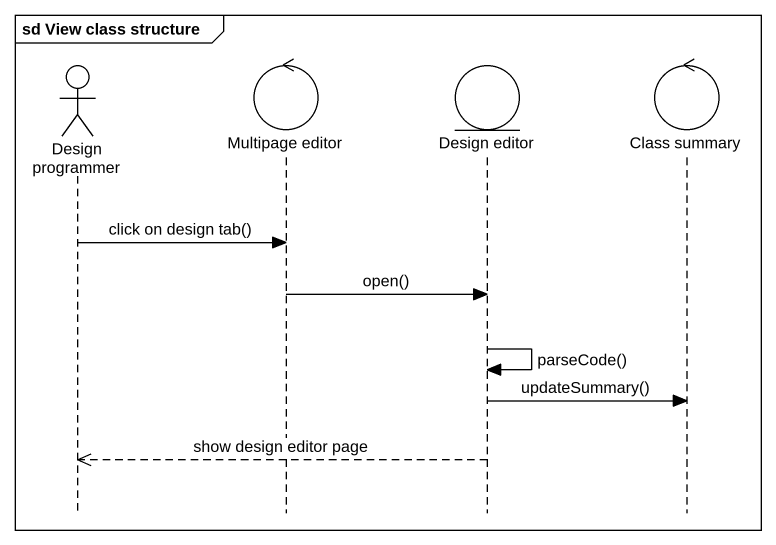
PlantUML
@startuml
mainframe sd View class structure
hide footbox
actor "Design programmer" as Design_programmer
control "Multipage editor" as Multipage_editor
entity "Design editor" as Design_editor
control "Class summary" as Class_summary

Design_programmer -> Multipage_editor : click on design tab()
Multipage_editor -> Design_editor : open()
Design_editor -> Design_editor : parseCode()
Design_editor -> Class_summary : updateSummary()
Design_editor -->> Design_programmer : show design editor page
@enduml
